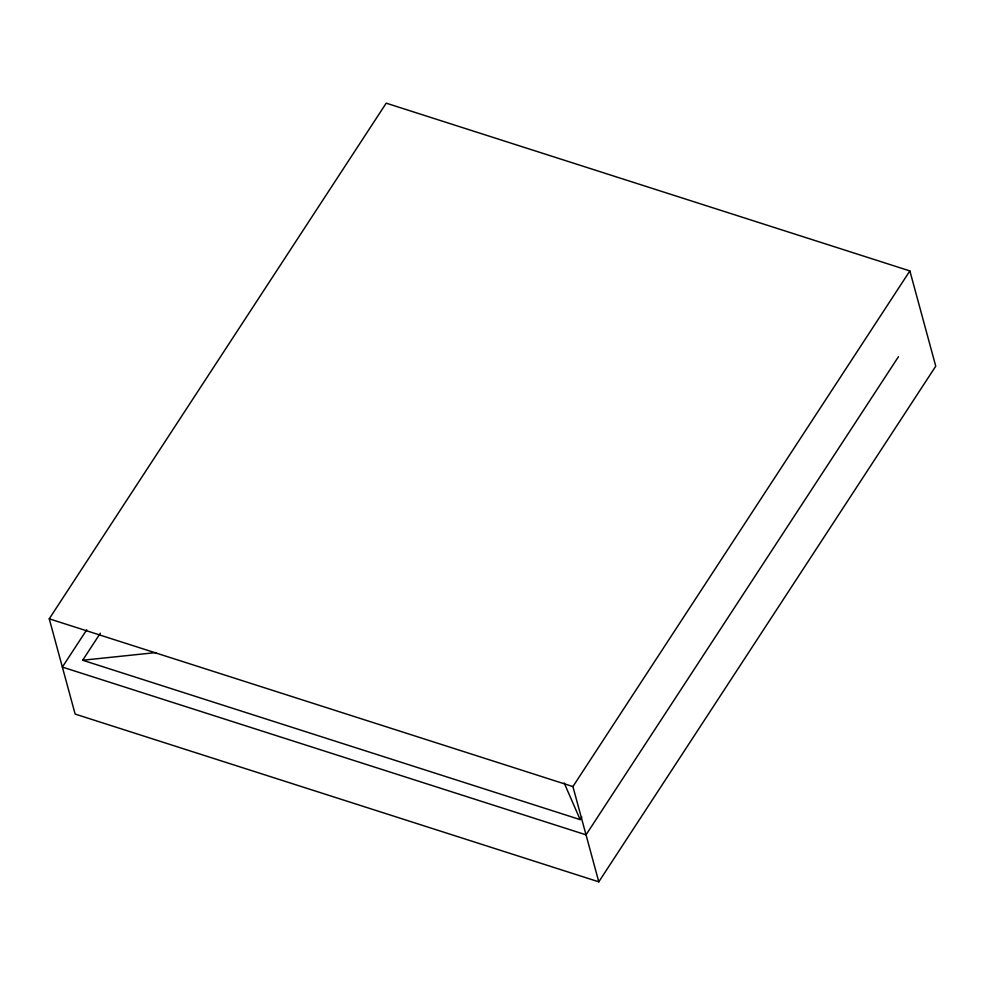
<?xml version="1.0" encoding="UTF-8"?>
<svg xmlns="http://www.w3.org/2000/svg" width="985" height="985" viewBox="0 0 985 985"><rect width="100%" height="100%" fill="white"/><g stroke="black" fill="none" stroke-linecap="round" stroke-linejoin="round"><path stroke-width="1.48" d="M49.25 618.814L386.206 103.166L909.869 270.924L935.75 366.186L598.794 881.834L75.131 714.076L49.25 618.814L572.913 786.572L598.794 881.834M86.717 629.809L62.363 667.079L586.026 834.837L898.468 356.705M581.827 817.033L580.14 819.606L82.666 660.245L100.322 633.22M572.913 786.572L909.869 270.924M82.666 660.245L155.962 652.575M564.196 782.989L580.14 819.606"/></g></svg>
